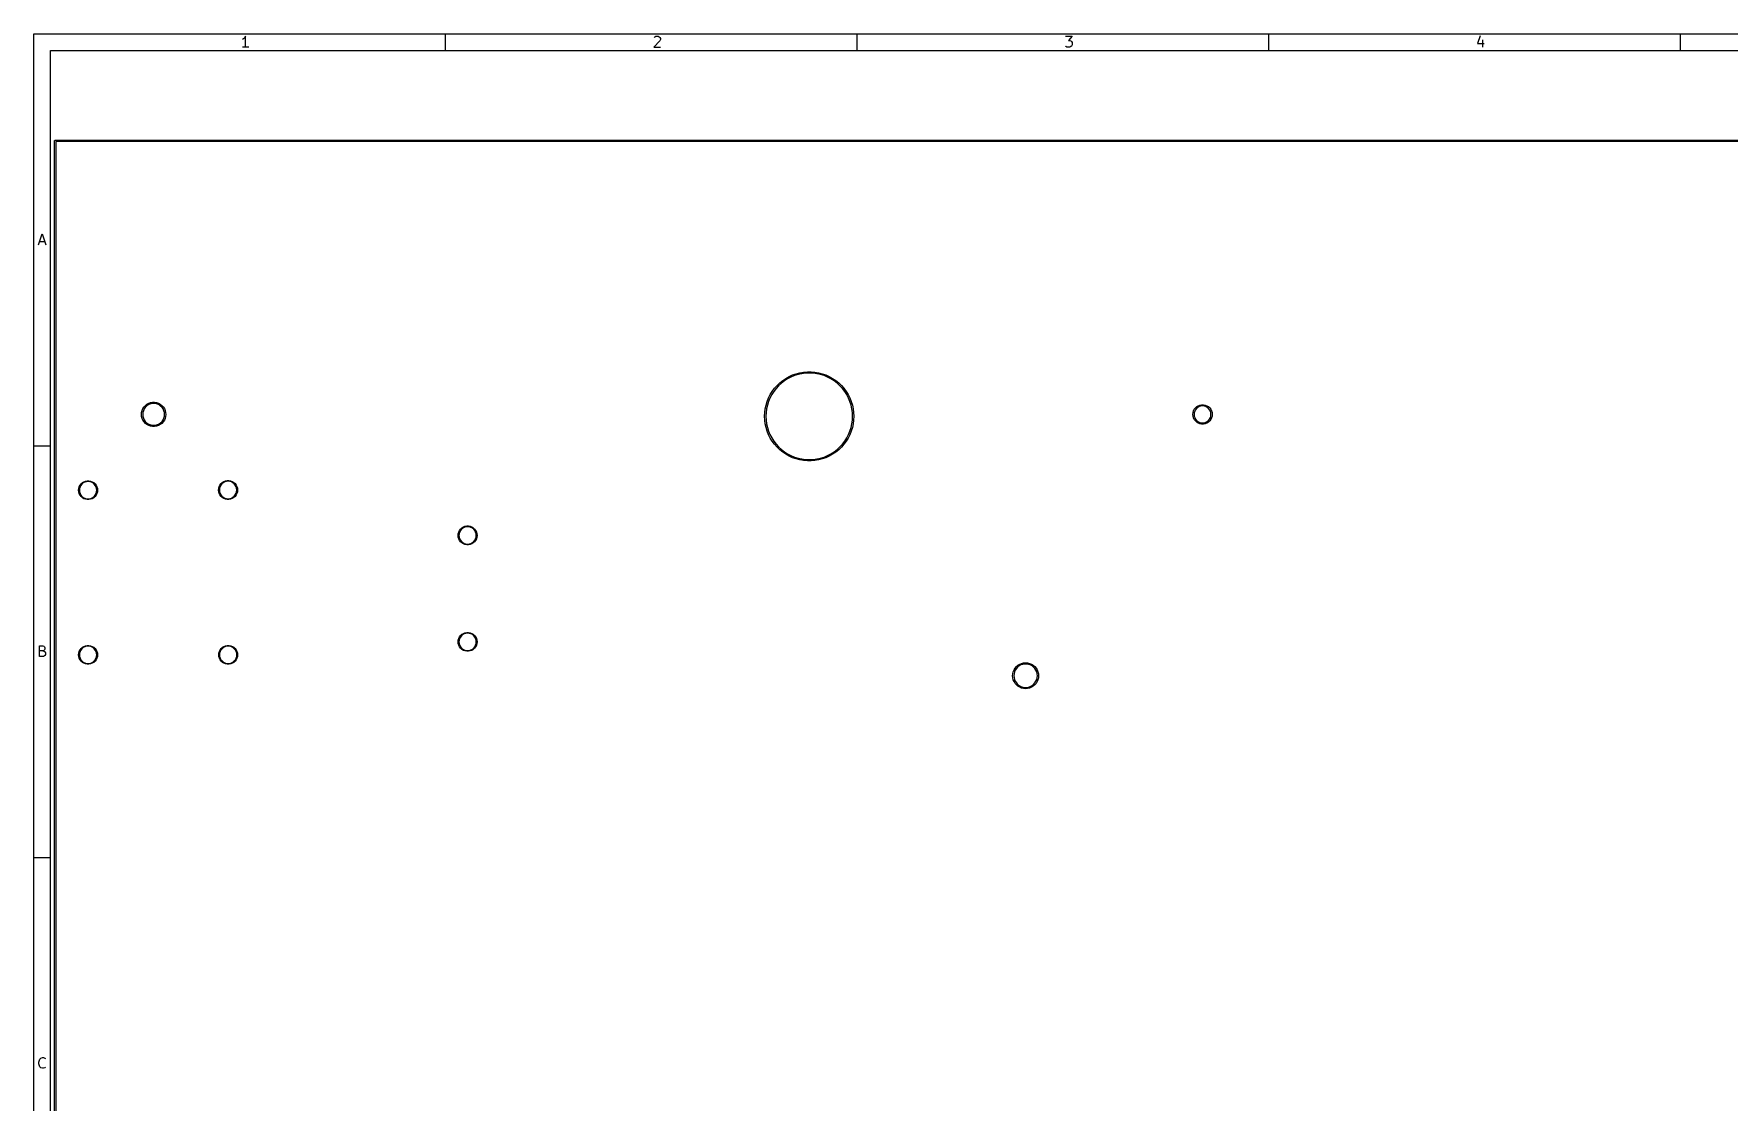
# Model space of a CAD drawing. Extents: x 0.4 to 16.6, y -10.6 to -0.4.
# Drawn here: x 0.39 to 8.5, y -5.5 to -0.39 of the extents above; entities that cross this region are included whole.
import ezdxf

# ---------------------------------------------------------------- set-up
doc = ezdxf.new("R2010")
doc.units = 0
doc.header["$MEASUREMENT"] = 0
doc.layers.add('BLACK', color=7, linetype='CONTINUOUS')

msp = doc.modelspace()

# ---------------------------------------------------------------- linework, layer by layer
at = {"layer": 'BLACK', "linetype": 'CONTINUOUS'}
for p, q in [((0.393701, -0.393701), (16.6063, -0.393701)), ((0.393701, -10.6063), (0.393701, -0.393701)), ((1.40621, -0.40526), (1.40134, -0.412572)), ((1.40621, -0.456441), (1.40621, -0.40526)), ((2.3622, -0.472441), (2.3622, -0.393701)), ((3.36253, -0.407697), (3.3674, -0.40526)), ((3.3674, -0.40526), (3.37959, -0.40526)), ((3.37959, -0.40526), (3.38446, -0.407697)), ((4.33071, -0.472441), (4.33071, -0.393701)), ((5.32616, -0.40526), (5.35784, -0.40526)), ((5.35784, -0.40526), (5.34078, -0.424758)), ((6.29921, -0.472441), (6.29921, -0.393701)), ((7.30928, -0.402823), (7.2971, -0.439381)), ((8.26772, -0.472441), (8.26772, -0.393701)), ((0.472441, -0.472441), (16.5276, -0.472441)), ((0.472441, -10.5276), (0.472441, -0.472441)), ((1.39646, -0.417446), (1.39159, -0.419883)), ((1.42083, -0.456441), (1.39159, -0.456441)), ((1.40134, -0.412572), (1.39646, -0.417446)), ((3.3869, -0.427195), (3.35765, -0.456441)), ((3.35765, -0.456441), (3.38934, -0.456441)), ((3.36009, -0.410134), (3.36253, -0.407697)), ((3.38446, -0.407697), (3.3869, -0.410134)), ((3.3869, -0.410134), (3.38934, -0.415009)), ((3.38934, -0.419883), (3.3869, -0.427195)), ((3.38934, -0.415009), (3.38934, -0.419883)), ((5.32859, -0.454004), (5.32616, -0.451567)), ((5.33347, -0.456441), (5.32859, -0.454004)), ((5.34809, -0.456441), (5.33347, -0.456441)), ((5.34078, -0.424758), (5.34809, -0.424758)), ((5.34809, -0.424758), (5.35297, -0.427195)), ((5.35297, -0.454004), (5.34809, -0.456441)), ((5.35297, -0.427195), (5.3554, -0.429632)), ((5.3554, -0.451567), (5.35297, -0.454004)), ((5.3554, -0.429632), (5.35784, -0.434506)), ((5.35784, -0.446692), (5.3554, -0.451567)), ((5.35784, -0.434506), (5.35784, -0.446692)), ((7.2971, -0.439381), (7.32878, -0.439381)), ((7.32147, -0.42232), (7.32147, -0.456441)), ((0.49185, -0.905512), (0.491923, -0.905103)), ((0.49185, -8.52362), (0.49185, -0.905512)), ((0.491898, -0.904965), (0.491968, -0.904844)), ((0.491923, -0.905103), (0.491898, -0.904965)), ((0.491968, -0.904844), (0.49204, -0.904435)), ((0.49204, -0.904435), (0.492566, -0.903808)), ((0.492566, -0.903808), (0.492975, -0.903099)), ((0.492975, -0.903099), (0.493243, -0.903002)), ((0.493243, -0.903002), (0.493425, -0.902784)), ((0.493425, -0.902784), (0.494231, -0.902642)), ((0.494231, -0.902642), (0.495, -0.902362)), ((0.495, -0.902362), (16.495, -0.902362)), ((0.49815, -0.908661), (0.49815, -8.52047)), ((16.4919, -0.908661), (0.49815, -0.908661)), ((0.41601, -1.40132), (0.433071, -1.35014)), ((0.433071, -1.35014), (0.450131, -1.40132)), ((0.420885, -1.3867), (0.445257, -1.3867)), ((4.00535, -2.03143), (4.02183, -2.02398)), ((4.02183, -2.02398), (4.03889, -2.01795)), ((4.04772, -2.02177), (4.03049, -2.0272)), ((4.03889, -2.01795), (4.0564, -2.01339)), ((4.06535, -2.01786), (4.04772, -2.02177)), ((4.0564, -2.01339), (4.07423, -2.01034)), ((4.08326, -2.0155), (4.06535, -2.01786)), ((4.07423, -2.01034), (4.09226, -2.0088)), ((4.10131, -2.01471), (4.08326, -2.0155)), ((4.09226, -2.0088), (4.11035, -2.0088)), ((4.11935, -2.0155), (4.10131, -2.01471)), ((4.11035, -2.0088), (4.12838, -2.01034)), ((4.13726, -2.01786), (4.11935, -2.0155)), ((4.12838, -2.01034), (4.14621, -2.01339)), ((4.15489, -2.02177), (4.13726, -2.01786)), ((4.14621, -2.01339), (4.16372, -2.01795)), ((4.17212, -2.0272), (4.15489, -2.02177)), ((4.16372, -2.01795), (4.18078, -2.02398)), ((4.18078, -2.02398), (4.19727, -2.03143)), ((3.91522, -2.11781), (3.92471, -2.1024)), ((3.9317, -2.103), (3.922, -2.11824)), ((3.92471, -2.1024), (3.93547, -2.08785)), ((3.9427, -2.08867), (3.9317, -2.103)), ((3.93547, -2.08785), (3.94742, -2.07427)), ((3.9549, -2.07536), (3.9427, -2.08867)), ((3.94742, -2.07427), (3.96048, -2.06175)), ((3.96822, -2.06315), (3.9549, -2.07536)), ((3.96048, -2.06175), (3.97456, -2.05039)), ((3.98255, -2.05216), (3.96822, -2.06315)), ((3.97456, -2.05039), (3.98955, -2.04026)), ((3.99778, -2.04245), (3.98255, -2.05216)), ((3.98955, -2.04026), (4.00535, -2.03143)), ((4.0138, -2.03411), (3.99778, -2.04245)), ((4.03049, -2.0272), (4.0138, -2.03411)), ((4.18881, -2.03411), (4.17212, -2.0272)), ((4.20483, -2.04245), (4.18881, -2.03411)), ((4.19727, -2.03143), (4.21306, -2.04026)), ((4.22006, -2.05216), (4.20483, -2.04245)), ((4.21306, -2.04026), (4.22805, -2.05039)), ((4.23439, -2.06315), (4.22006, -2.05216)), ((4.22805, -2.05039), (4.24213, -2.06175)), ((4.24771, -2.07536), (4.23439, -2.06315)), ((4.24213, -2.06175), (4.25519, -2.07427)), ((4.25991, -2.08867), (4.24771, -2.07536)), ((4.25519, -2.07427), (4.26715, -2.08785)), ((4.27091, -2.103), (4.25991, -2.08867)), ((4.26715, -2.08785), (4.2779, -2.1024)), ((4.28062, -2.11824), (4.27091, -2.103)), ((4.2779, -2.1024), (4.28739, -2.11781)), ((0.911183, -2.19368), (0.915049, -2.18487)), ((0.915049, -2.18487), (0.920312, -2.17681)), ((0.921116, -2.18651), (0.917273, -2.19476)), ((0.920312, -2.17681), (0.92683, -2.16973)), ((0.926332, -2.17907), (0.921116, -2.18651)), ((0.932761, -2.17264), (0.926332, -2.17907)), ((0.92683, -2.16973), (0.934424, -2.16382)), ((0.94021, -2.16742), (0.932761, -2.17264)), ((0.934424, -2.16382), (0.942888, -2.15924)), ((0.948452, -2.16358), (0.94021, -2.16742)), ((0.942888, -2.15924), (0.95199, -2.15611)), ((0.957235, -2.16122), (0.948452, -2.16358)), ((0.95199, -2.15611), (0.961482, -2.15453)), ((0.966294, -2.16043), (0.957235, -2.16122)), ((0.961482, -2.15453), (0.971106, -2.15453)), ((0.975353, -2.16122), (0.966294, -2.16043)), ((0.971106, -2.15453), (0.980598, -2.15611)), ((0.984136, -2.16358), (0.975353, -2.16122)), ((0.980598, -2.15611), (0.9897, -2.15924)), ((0.992377, -2.16742), (0.984136, -2.16358)), ((0.9897, -2.15924), (0.998163, -2.16382)), ((0.999826, -2.17264), (0.992377, -2.16742)), ((0.998163, -2.16382), (1.00576, -2.16973)), ((1.00626, -2.17907), (0.999826, -2.17264)), ((1.00576, -2.16973), (1.01228, -2.17681)), ((1.01147, -2.18651), (1.00626, -2.17907)), ((1.01531, -2.19476), (1.01147, -2.18651)), ((1.01228, -2.17681), (1.01754, -2.18487)), ((1.01754, -2.18487), (1.0214, -2.19368)), ((3.88893, -2.20368), (3.89122, -2.18574)), ((3.89122, -2.18574), (3.89504, -2.16805)), ((3.89504, -2.16805), (3.90033, -2.15075)), ((3.89741, -2.18581), (3.89505, -2.20371)), ((3.90131, -2.16817), (3.89741, -2.18581)), ((3.90033, -2.15075), (3.90708, -2.13396)), ((3.90675, -2.15095), (3.90131, -2.16817)), ((3.91366, -2.13426), (3.90675, -2.15095)), ((3.90708, -2.13396), (3.91522, -2.11781)), ((3.922, -2.11824), (3.91366, -2.13426)), ((4.28896, -2.13426), (4.28062, -2.11824)), ((4.28739, -2.11781), (4.29553, -2.13396)), ((4.29587, -2.15095), (4.28896, -2.13426)), ((4.29553, -2.13396), (4.30228, -2.15075)), ((4.3013, -2.16817), (4.29587, -2.15095)), ((4.30521, -2.18581), (4.3013, -2.16817)), ((4.30228, -2.15075), (4.30758, -2.16805)), ((4.30757, -2.20371), (4.30521, -2.18581)), ((4.30758, -2.16805), (4.31139, -2.18574)), ((4.31139, -2.18574), (4.31369, -2.20368)), ((5.9388, -2.19582), (5.94262, -2.18814)), ((5.94262, -2.18814), (5.94778, -2.1813)), ((5.94778, -2.1813), (5.95412, -2.17553)), ((5.95358, -2.18407), (5.94856, -2.19018)), ((5.9597, -2.17905), (5.95358, -2.18407)), ((5.95412, -2.17553), (5.96141, -2.17101)), ((5.96667, -2.17532), (5.9597, -2.17905)), ((5.96141, -2.17101), (5.9694, -2.16792)), ((5.97424, -2.17302), (5.96667, -2.17532)), ((5.9694, -2.16792), (5.97783, -2.16634)), ((5.98212, -2.17225), (5.97424, -2.17302)), ((5.97783, -2.16634), (5.9864, -2.16634)), ((5.98999, -2.17302), (5.98212, -2.17225)), ((5.9864, -2.16634), (5.99483, -2.16792)), ((5.99756, -2.17532), (5.98999, -2.17302)), ((5.99483, -2.16792), (6.00282, -2.17101)), ((6.00453, -2.17905), (5.99756, -2.17532)), ((6.00282, -2.17101), (6.01011, -2.17553)), ((6.01065, -2.18407), (6.00453, -2.17905)), ((6.01011, -2.17553), (6.01645, -2.1813)), ((6.01567, -2.19018), (6.01065, -2.18407)), ((6.01645, -2.1813), (6.02161, -2.18814)), ((6.02161, -2.18814), (6.02543, -2.19582)), ((0.908026, -2.2126), (0.908821, -2.20301)), ((0.908821, -2.22219), (0.908026, -2.2126)), ((0.908821, -2.20301), (0.911183, -2.19368)), ((0.911183, -2.23152), (0.908821, -2.22219)), ((0.915049, -2.24033), (0.911183, -2.23152)), ((0.914919, -2.20354), (0.914127, -2.2126)), ((0.914127, -2.2126), (0.914919, -2.22166)), ((0.917273, -2.19476), (0.914919, -2.20354)), ((0.914919, -2.22166), (0.917273, -2.23044)), ((0.920312, -2.24839), (0.915049, -2.24033)), ((0.917273, -2.23044), (0.921116, -2.23868)), ((0.92683, -2.25547), (0.920312, -2.24839)), ((0.921116, -2.23868), (0.926332, -2.24613)), ((0.926332, -2.24613), (0.932761, -2.25256)), ((0.934424, -2.26138), (0.92683, -2.25547)), ((0.932761, -2.25256), (0.94021, -2.25778)), ((0.942888, -2.26596), (0.934424, -2.26138)), ((0.94021, -2.25778), (0.948452, -2.26162)), ((0.95199, -2.26908), (0.942888, -2.26596)), ((0.948452, -2.26162), (0.957235, -2.26397)), ((0.961482, -2.27067), (0.95199, -2.26908)), ((0.957235, -2.26397), (0.966294, -2.26477)), ((0.966294, -2.26477), (0.975353, -2.26397)), ((0.980598, -2.26908), (0.971106, -2.27067)), ((0.975353, -2.26397), (0.984136, -2.26162)), ((0.9897, -2.26596), (0.980598, -2.26908)), ((0.984136, -2.26162), (0.992377, -2.25778)), ((0.998163, -2.26138), (0.9897, -2.26596)), ((0.992377, -2.25778), (0.999826, -2.25256)), ((1.00576, -2.25547), (0.998163, -2.26138)), ((0.999826, -2.25256), (1.00626, -2.24613)), ((1.01228, -2.24839), (1.00576, -2.25547)), ((1.00626, -2.24613), (1.01147, -2.23868)), ((1.01147, -2.23868), (1.01531, -2.23044)), ((1.01754, -2.24033), (1.01228, -2.24839)), ((1.01767, -2.20354), (1.01531, -2.19476)), ((1.01531, -2.23044), (1.01767, -2.22166)), ((1.0214, -2.23152), (1.01754, -2.24033)), ((1.01846, -2.2126), (1.01767, -2.20354)), ((1.01767, -2.22166), (1.01846, -2.2126)), ((1.0214, -2.19368), (1.02377, -2.20301)), ((1.02377, -2.22219), (1.0214, -2.23152)), ((1.02377, -2.20301), (1.02456, -2.2126)), ((1.02456, -2.2126), (1.02377, -2.22219)), ((3.88816, -2.22176), (3.88893, -2.20368)), ((3.88893, -2.23984), (3.88816, -2.22176)), ((3.89122, -2.25778), (3.88893, -2.23984)), ((3.89504, -2.27547), (3.89122, -2.25778)), ((3.89505, -2.20371), (3.89426, -2.22176)), ((3.89426, -2.22176), (3.89505, -2.23981)), ((3.89505, -2.23981), (3.89741, -2.25771)), ((3.89741, -2.25771), (3.90131, -2.27535)), ((4.3013, -2.27535), (4.30521, -2.25771)), ((4.30521, -2.25771), (4.30757, -2.23981)), ((4.30835, -2.22176), (4.30757, -2.20371)), ((4.30757, -2.23981), (4.30835, -2.22176)), ((4.31139, -2.25778), (4.30758, -2.27547)), ((4.31369, -2.23984), (4.31139, -2.25778)), ((4.31369, -2.20368), (4.31446, -2.22176)), ((4.31446, -2.22176), (4.31369, -2.23984)), ((5.93566, -2.2126), (5.93645, -2.20406)), ((5.93645, -2.22113), (5.93566, -2.2126)), ((5.93645, -2.20406), (5.9388, -2.19582)), ((5.9388, -2.22938), (5.93645, -2.22113)), ((5.94262, -2.23705), (5.9388, -2.22938)), ((5.94254, -2.20473), (5.94176, -2.2126)), ((5.94176, -2.2126), (5.94254, -2.22047)), ((5.94484, -2.19716), (5.94254, -2.20473)), ((5.94254, -2.22047), (5.94484, -2.22804)), ((5.94778, -2.2439), (5.94262, -2.23705)), ((5.94856, -2.19018), (5.94484, -2.19716)), ((5.94484, -2.22804), (5.94856, -2.23502)), ((5.95412, -2.24967), (5.94778, -2.2439)), ((5.94856, -2.23502), (5.95358, -2.24113)), ((5.95358, -2.24113), (5.9597, -2.24615)), ((5.96141, -2.25418), (5.95412, -2.24967)), ((5.9597, -2.24615), (5.96667, -2.24988)), ((5.9694, -2.25728), (5.96141, -2.25418)), ((5.96667, -2.24988), (5.97424, -2.25217)), ((5.97783, -2.25886), (5.9694, -2.25728)), ((5.97424, -2.25217), (5.98212, -2.25295)), ((5.9864, -2.25886), (5.97783, -2.25886)), ((5.98212, -2.25295), (5.98999, -2.25217)), ((5.99483, -2.25728), (5.9864, -2.25886)), ((5.98999, -2.25217), (5.99756, -2.24988)), ((6.00282, -2.25418), (5.99483, -2.25728)), ((5.99756, -2.24988), (6.00453, -2.24615)), ((6.01011, -2.24967), (6.00282, -2.25418)), ((6.00453, -2.24615), (6.01065, -2.24113)), ((6.01645, -2.2439), (6.01011, -2.24967)), ((6.01065, -2.24113), (6.01567, -2.23502)), ((6.0194, -2.19716), (6.01567, -2.19018)), ((6.01567, -2.23502), (6.0194, -2.22804)), ((6.02161, -2.23705), (6.01645, -2.2439)), ((6.02169, -2.20473), (6.0194, -2.19716)), ((6.0194, -2.22804), (6.02169, -2.22047)), ((6.02543, -2.22938), (6.02161, -2.23705)), ((6.02247, -2.2126), (6.02169, -2.20473)), ((6.02169, -2.22047), (6.02247, -2.2126)), ((6.02543, -2.19582), (6.02778, -2.20406)), ((6.02778, -2.22113), (6.02543, -2.22938)), ((6.02778, -2.20406), (6.02857, -2.2126)), ((6.02857, -2.2126), (6.02778, -2.22113)), ((0.971106, -2.27067), (0.961482, -2.27067)), ((3.90033, -2.29277), (3.89504, -2.27547)), ((3.90708, -2.30956), (3.90033, -2.29277)), ((3.90131, -2.27535), (3.90675, -2.29257)), ((3.90675, -2.29257), (3.91366, -2.30926)), ((3.91522, -2.32571), (3.90708, -2.30956)), ((3.91366, -2.30926), (3.922, -2.32528)), ((3.92471, -2.34112), (3.91522, -2.32571)), ((3.922, -2.32528), (3.9317, -2.34052)), ((3.93547, -2.35566), (3.92471, -2.34112)), ((3.9317, -2.34052), (3.9427, -2.35485)), ((4.25991, -2.35485), (4.27091, -2.34052)), ((4.2779, -2.34112), (4.26715, -2.35566)), ((4.27091, -2.34052), (4.28062, -2.32528)), ((4.28739, -2.32571), (4.2779, -2.34112)), ((4.28062, -2.32528), (4.28896, -2.30926)), ((4.29553, -2.30956), (4.28739, -2.32571)), ((4.28896, -2.30926), (4.29587, -2.29257)), ((4.30228, -2.29277), (4.29553, -2.30956)), ((4.29587, -2.29257), (4.3013, -2.27535)), ((4.30758, -2.27547), (4.30228, -2.29277)), ((0.393701, -2.3622), (0.472441, -2.3622)), ((3.94742, -2.36925), (3.93547, -2.35566)), ((3.9427, -2.35485), (3.9549, -2.36816)), ((3.96048, -2.38177), (3.94742, -2.36925)), ((3.9549, -2.36816), (3.96822, -2.38037)), ((3.97456, -2.39313), (3.96048, -2.38177)), ((3.96822, -2.38037), (3.98255, -2.39136)), ((3.98955, -2.40326), (3.97456, -2.39313)), ((3.98255, -2.39136), (3.99778, -2.40107)), ((4.00535, -2.41209), (3.98955, -2.40326)), ((3.99778, -2.40107), (4.0138, -2.40941)), ((4.02183, -2.41954), (4.00535, -2.41209)), ((4.0138, -2.40941), (4.03049, -2.41632)), ((4.03889, -2.42557), (4.02183, -2.41954)), ((4.03049, -2.41632), (4.04772, -2.42175)), ((4.0564, -2.43013), (4.03889, -2.42557)), ((4.04772, -2.42175), (4.06535, -2.42566)), ((4.07423, -2.43318), (4.0564, -2.43013)), ((4.06535, -2.42566), (4.08326, -2.42802)), ((4.08326, -2.42802), (4.10131, -2.42881)), ((4.10131, -2.42881), (4.11935, -2.42802)), ((4.11935, -2.42802), (4.13726, -2.42566)), ((4.14621, -2.43013), (4.12838, -2.43318)), ((4.13726, -2.42566), (4.15489, -2.42175)), ((4.16372, -2.42557), (4.14621, -2.43013)), ((4.15489, -2.42175), (4.17212, -2.41632)), ((4.18078, -2.41954), (4.16372, -2.42557)), ((4.17212, -2.41632), (4.18881, -2.40941)), ((4.19727, -2.41209), (4.18078, -2.41954)), ((4.18881, -2.40941), (4.20483, -2.40107)), ((4.21306, -2.40326), (4.19727, -2.41209)), ((4.20483, -2.40107), (4.22006, -2.39136)), ((4.22805, -2.39313), (4.21306, -2.40326)), ((4.22006, -2.39136), (4.23439, -2.38037)), ((4.24213, -2.38177), (4.22805, -2.39313)), ((4.23439, -2.38037), (4.24771, -2.36816)), ((4.25519, -2.36925), (4.24213, -2.38177)), ((4.24771, -2.36816), (4.25991, -2.35485)), ((4.26715, -2.35566), (4.25519, -2.36925)), ((4.09226, -2.43472), (4.07423, -2.43318)), ((4.11035, -2.43472), (4.09226, -2.43472)), ((4.12838, -2.43318), (4.11035, -2.43472)), ((0.607367, -2.575), (0.608138, -2.56668)), ((0.608138, -2.58332), (0.607367, -2.575)), ((0.608138, -2.56668), (0.610424, -2.55864)), ((0.610424, -2.59136), (0.608138, -2.58332)), ((0.610424, -2.55864), (0.614149, -2.55117)), ((0.614149, -2.59883), (0.610424, -2.59136)), ((0.611902, -2.5669), (0.611104, -2.575)), ((0.611104, -2.575), (0.611902, -2.5831)), ((0.614266, -2.5591), (0.611902, -2.5669)), ((0.611902, -2.5831), (0.614266, -2.5909)), ((0.614149, -2.55117), (0.619184, -2.5445)), ((0.618105, -2.55192), (0.614266, -2.5591)), ((0.614266, -2.5909), (0.618105, -2.59808)), ((0.62327, -2.54563), (0.618105, -2.55192)), ((0.619184, -2.5445), (0.625358, -2.53887)), ((0.629565, -2.54046), (0.62327, -2.54563)), ((0.625358, -2.53887), (0.632462, -2.53447)), ((0.636747, -2.53662), (0.629565, -2.54046)), ((0.632462, -2.53447), (0.640252, -2.53145)), ((0.644539, -2.53426), (0.636747, -2.53662)), ((0.640252, -2.53145), (0.648465, -2.52992)), ((0.652643, -2.53346), (0.644539, -2.53426)), ((0.648465, -2.52992), (0.65682, -2.52992)), ((0.660746, -2.53426), (0.652643, -2.53346)), ((0.65682, -2.52992), (0.665033, -2.53145)), ((0.668539, -2.53662), (0.660746, -2.53426)), ((0.665033, -2.53145), (0.672824, -2.53447)), ((0.67572, -2.54046), (0.668539, -2.53662)), ((0.672824, -2.53447), (0.679927, -2.53887)), ((0.682015, -2.54563), (0.67572, -2.54046)), ((0.679927, -2.53887), (0.686102, -2.5445)), ((0.687181, -2.55192), (0.682015, -2.54563)), ((0.686102, -2.5445), (0.691137, -2.55117)), ((0.691019, -2.5591), (0.687181, -2.55192)), ((0.687181, -2.59808), (0.691019, -2.5909)), ((0.693383, -2.5669), (0.691019, -2.5591)), ((0.691019, -2.5909), (0.693383, -2.5831)), ((0.691137, -2.55117), (0.694861, -2.55864)), ((0.694861, -2.59136), (0.691137, -2.59883)), ((0.694181, -2.575), (0.693383, -2.5669)), ((0.693383, -2.5831), (0.694181, -2.575)), ((0.694861, -2.55864), (0.697147, -2.56668)), ((0.697147, -2.58332), (0.694861, -2.59136)), ((0.697147, -2.56668), (0.697918, -2.575)), ((0.697918, -2.575), (0.697147, -2.58332)), ((1.27672, -2.574), (1.2775, -2.56568)), ((1.2775, -2.58232), (1.27672, -2.574)), ((1.2775, -2.56568), (1.27978, -2.55764)), ((1.27978, -2.59036), (1.2775, -2.58232)), ((1.27978, -2.55764), (1.28351, -2.55017)), ((1.28351, -2.59783), (1.27978, -2.59036)), ((1.28126, -2.5659), (1.28046, -2.574)), ((1.28046, -2.574), (1.28126, -2.5821)), ((1.28362, -2.5581), (1.28126, -2.5659)), ((1.28126, -2.5821), (1.28362, -2.5899)), ((1.28351, -2.55017), (1.28854, -2.5435)), ((1.28746, -2.55092), (1.28362, -2.5581)), ((1.28362, -2.5899), (1.28746, -2.59708)), ((1.29263, -2.54463), (1.28746, -2.55092)), ((1.28854, -2.5435), (1.29472, -2.53787)), ((1.29892, -2.53946), (1.29263, -2.54463)), ((1.29472, -2.53787), (1.30182, -2.53347)), ((1.3061, -2.53562), (1.29892, -2.53946)), ((1.30182, -2.53347), (1.30961, -2.53045)), ((1.3139, -2.53326), (1.3061, -2.53562)), ((1.30961, -2.53045), (1.31782, -2.52892)), ((1.322, -2.53246), (1.3139, -2.53326)), ((1.31782, -2.52892), (1.32618, -2.52892)), ((1.3301, -2.53326), (1.322, -2.53246)), ((1.32618, -2.52892), (1.33439, -2.53045)), ((1.3379, -2.53562), (1.3301, -2.53326)), ((1.33439, -2.53045), (1.34218, -2.53347)), ((1.34508, -2.53946), (1.3379, -2.53562)), ((1.34218, -2.53347), (1.34928, -2.53787)), ((1.35137, -2.54463), (1.34508, -2.53946)), ((1.34928, -2.53787), (1.35546, -2.5435)), ((1.35654, -2.55092), (1.35137, -2.54463)), ((1.35546, -2.5435), (1.36049, -2.55017)), ((1.36038, -2.5581), (1.35654, -2.55092)), ((1.35654, -2.59708), (1.36038, -2.5899)), ((1.36274, -2.5659), (1.36038, -2.5581)), ((1.36038, -2.5899), (1.36274, -2.5821)), ((1.36049, -2.55017), (1.36422, -2.55764)), ((1.36422, -2.59036), (1.36049, -2.59783)), ((1.36354, -2.574), (1.36274, -2.5659)), ((1.36274, -2.5821), (1.36354, -2.574)), ((1.36422, -2.55764), (1.3665, -2.56568)), ((1.3665, -2.58232), (1.36422, -2.59036)), ((1.3665, -2.56568), (1.36728, -2.574)), ((1.36728, -2.574), (1.3665, -2.58232)), ((0.619184, -2.6055), (0.614149, -2.59883)), ((0.618105, -2.59808), (0.62327, -2.60437)), ((0.625358, -2.61113), (0.619184, -2.6055)), ((0.62327, -2.60437), (0.629565, -2.60954)), ((0.632462, -2.61553), (0.625358, -2.61113)), ((0.629565, -2.60954), (0.636747, -2.61338)), ((0.640252, -2.61855), (0.632462, -2.61553)), ((0.636747, -2.61338), (0.644539, -2.61574)), ((0.648465, -2.62008), (0.640252, -2.61855)), ((0.644539, -2.61574), (0.652643, -2.61654)), ((0.65682, -2.62008), (0.648465, -2.62008)), ((0.652643, -2.61654), (0.660746, -2.61574)), ((0.665033, -2.61855), (0.65682, -2.62008)), ((0.660746, -2.61574), (0.668539, -2.61338)), ((0.672824, -2.61553), (0.665033, -2.61855)), ((0.668539, -2.61338), (0.67572, -2.60954)), ((0.679927, -2.61113), (0.672824, -2.61553)), ((0.67572, -2.60954), (0.682015, -2.60437)), ((0.686102, -2.6055), (0.679927, -2.61113)), ((0.682015, -2.60437), (0.687181, -2.59808)), ((0.691137, -2.59883), (0.686102, -2.6055)), ((1.28854, -2.6045), (1.28351, -2.59783)), ((1.28746, -2.59708), (1.29263, -2.60337)), ((1.29472, -2.61013), (1.28854, -2.6045)), ((1.29263, -2.60337), (1.29892, -2.60854)), ((1.30182, -2.61453), (1.29472, -2.61013)), ((1.29892, -2.60854), (1.3061, -2.61238)), ((1.30961, -2.61755), (1.30182, -2.61453)), ((1.3061, -2.61238), (1.3139, -2.61474)), ((1.31782, -2.61908), (1.30961, -2.61755)), ((1.3139, -2.61474), (1.322, -2.61554)), ((1.32618, -2.61908), (1.31782, -2.61908)), ((1.322, -2.61554), (1.3301, -2.61474)), ((1.33439, -2.61755), (1.32618, -2.61908)), ((1.3301, -2.61474), (1.3379, -2.61238)), ((1.34218, -2.61453), (1.33439, -2.61755)), ((1.3379, -2.61238), (1.34508, -2.60854)), ((1.34928, -2.61013), (1.34218, -2.61453)), ((1.34508, -2.60854), (1.35137, -2.60337)), ((1.35546, -2.6045), (1.34928, -2.61013)), ((1.35137, -2.60337), (1.35654, -2.59708)), ((1.36049, -2.59783), (1.35546, -2.6045)), ((2.43398, -2.76061), (2.44016, -2.75498)), ((2.44016, -2.75498), (2.44726, -2.75059)), ((2.45154, -2.75274), (2.44436, -2.75658)), ((2.44726, -2.75059), (2.45505, -2.74757)), ((2.45934, -2.75037), (2.45154, -2.75274)), ((2.45505, -2.74757), (2.46326, -2.74603)), ((2.46744, -2.74958), (2.45934, -2.75037)), ((2.46326, -2.74603), (2.47162, -2.74603)), ((2.47554, -2.75037), (2.46744, -2.74958)), ((2.47162, -2.74603), (2.47983, -2.74757)), ((2.48334, -2.75274), (2.47554, -2.75037)), ((2.47983, -2.74757), (2.48762, -2.75059)), ((2.49052, -2.75658), (2.48334, -2.75274)), ((2.48762, -2.75059), (2.49473, -2.75498)), ((2.49473, -2.75498), (2.5009, -2.76061)), ((2.42217, -2.79112), (2.42294, -2.7828)), ((2.42294, -2.79943), (2.42217, -2.79112)), ((2.42294, -2.7828), (2.42522, -2.77476)), ((2.42522, -2.80747), (2.42294, -2.79943)), ((2.42522, -2.77476), (2.42895, -2.76728)), ((2.42895, -2.81495), (2.42522, -2.80747)), ((2.4267, -2.78301), (2.4259, -2.79112)), ((2.4259, -2.79112), (2.4267, -2.79922)), ((2.42906, -2.77522), (2.4267, -2.78301)), ((2.4267, -2.79922), (2.42906, -2.80701)), ((2.42895, -2.76728), (2.43398, -2.76061)), ((2.43398, -2.82162), (2.42895, -2.81495)), ((2.4329, -2.76804), (2.42906, -2.77522)), ((2.42906, -2.80701), (2.4329, -2.81419)), ((2.43807, -2.76174), (2.4329, -2.76804)), ((2.4329, -2.81419), (2.43807, -2.82049)), ((2.44016, -2.82725), (2.43398, -2.82162)), ((2.44436, -2.75658), (2.43807, -2.76174)), ((2.43807, -2.82049), (2.44436, -2.82565)), ((2.44726, -2.83164), (2.44016, -2.82725)), ((2.44436, -2.82565), (2.45154, -2.82949)), ((2.45505, -2.83466), (2.44726, -2.83164)), ((2.45154, -2.82949), (2.45934, -2.83186)), ((2.46326, -2.8362), (2.45505, -2.83466)), ((2.45934, -2.83186), (2.46744, -2.83265)), ((2.47162, -2.8362), (2.46326, -2.8362)), ((2.46744, -2.83265), (2.47554, -2.83186)), ((2.47983, -2.83466), (2.47162, -2.8362)), ((2.47554, -2.83186), (2.48334, -2.82949)), ((2.48762, -2.83164), (2.47983, -2.83466)), ((2.48334, -2.82949), (2.49052, -2.82565)), ((2.49473, -2.82725), (2.48762, -2.83164)), ((2.49681, -2.76174), (2.49052, -2.75658)), ((2.49052, -2.82565), (2.49681, -2.82049)), ((2.5009, -2.82162), (2.49473, -2.82725)), ((2.50198, -2.76804), (2.49681, -2.76174)), ((2.49681, -2.82049), (2.50198, -2.81419)), ((2.5009, -2.76061), (2.50594, -2.76728)), ((2.50594, -2.81495), (2.5009, -2.82162)), ((2.50582, -2.77522), (2.50198, -2.76804)), ((2.50198, -2.81419), (2.50582, -2.80701)), ((2.50818, -2.78301), (2.50582, -2.77522)), ((2.50582, -2.80701), (2.50818, -2.79922)), ((2.50594, -2.76728), (2.50966, -2.77476)), ((2.50966, -2.80747), (2.50594, -2.81495)), ((2.50898, -2.79112), (2.50818, -2.78301)), ((2.50818, -2.79922), (2.50898, -2.79112)), ((2.50966, -2.77476), (2.51195, -2.7828)), ((2.51195, -2.79943), (2.50966, -2.80747)), ((2.51195, -2.7828), (2.51272, -2.79112)), ((2.51272, -2.79112), (2.51195, -2.79943)), ((0.419666, -3.36983), (0.419666, -3.31865)), ((0.419666, -3.31865), (0.436727, -3.31865)), ((0.436727, -3.31865), (0.441601, -3.32108)), ((0.441601, -3.32108), (0.444038, -3.32352)), ((0.444038, -3.32352), (0.446475, -3.32839)), ((0.625358, -3.32587), (0.632462, -3.32147)), ((0.632462, -3.32147), (0.640252, -3.31845)), ((0.644539, -3.32126), (0.636747, -3.32362)), ((0.640252, -3.31845), (0.648465, -3.31692)), ((0.652643, -3.32046), (0.644539, -3.32126)), ((0.648465, -3.31692), (0.65682, -3.31692)), ((0.660746, -3.32126), (0.652643, -3.32046)), ((0.65682, -3.31692), (0.665033, -3.31845)), ((0.668539, -3.32362), (0.660746, -3.32126)), ((0.665033, -3.31845), (0.672824, -3.32147)), ((0.672824, -3.32147), (0.679927, -3.32587)), ((1.29536, -3.32587), (1.30246, -3.32147)), ((1.30246, -3.32147), (1.31025, -3.31845)), ((1.31454, -3.32126), (1.30675, -3.32362)), ((1.31025, -3.31845), (1.31847, -3.31692)), ((1.32264, -3.32046), (1.31454, -3.32126)), ((1.31847, -3.31692), (1.32682, -3.31692)), ((1.33075, -3.32126), (1.32264, -3.32046)), ((1.32682, -3.31692), (1.33503, -3.31845)), ((1.33854, -3.32362), (1.33075, -3.32126)), ((1.33503, -3.31845), (1.34282, -3.32147)), ((1.34282, -3.32147), (1.34993, -3.32587)), ((2.42217, -3.3), (2.42294, -3.29168)), ((2.42294, -3.30832), (2.42217, -3.3)), ((2.42294, -3.29168), (2.42522, -3.28364)), ((2.42522, -3.31636), (2.42294, -3.30832)), ((2.42522, -3.28364), (2.42895, -3.27617)), ((2.42895, -3.32383), (2.42522, -3.31636)), ((2.4267, -3.2919), (2.4259, -3.3)), ((2.4259, -3.3), (2.4267, -3.3081)), ((2.42906, -3.2841), (2.4267, -3.2919)), ((2.4267, -3.3081), (2.42906, -3.3159)), ((2.42895, -3.27617), (2.43398, -3.2695)), ((2.4329, -3.27692), (2.42906, -3.2841)), ((2.42906, -3.3159), (2.4329, -3.32308)), ((2.43807, -3.27063), (2.4329, -3.27692)), ((2.4329, -3.32308), (2.43807, -3.32937)), ((2.43398, -3.2695), (2.44016, -3.26387)), ((2.44436, -3.26546), (2.43807, -3.27063)), ((2.44016, -3.26387), (2.44726, -3.25947)), ((2.45154, -3.26162), (2.44436, -3.26546)), ((2.44726, -3.25947), (2.45505, -3.25645)), ((2.45934, -3.25926), (2.45154, -3.26162)), ((2.45505, -3.25645), (2.46326, -3.25492)), ((2.46744, -3.25846), (2.45934, -3.25926)), ((2.46326, -3.25492), (2.47162, -3.25492)), ((2.47554, -3.25926), (2.46744, -3.25846)), ((2.47162, -3.25492), (2.47983, -3.25645)), ((2.48334, -3.26162), (2.47554, -3.25926)), ((2.47983, -3.25645), (2.48762, -3.25947)), ((2.49052, -3.26546), (2.48334, -3.26162)), ((2.48762, -3.25947), (2.49473, -3.26387)), ((2.49681, -3.27063), (2.49052, -3.26546)), ((2.49473, -3.26387), (2.5009, -3.2695)), ((2.50198, -3.27692), (2.49681, -3.27063)), ((2.49681, -3.32937), (2.50198, -3.32308)), ((2.5009, -3.2695), (2.50594, -3.27617)), ((2.50582, -3.2841), (2.50198, -3.27692)), ((2.50198, -3.32308), (2.50582, -3.3159)), ((2.50818, -3.2919), (2.50582, -3.2841)), ((2.50582, -3.3159), (2.50818, -3.3081)), ((2.50594, -3.27617), (2.50966, -3.28364)), ((2.50966, -3.31636), (2.50594, -3.32383)), ((2.50898, -3.3), (2.50818, -3.2919)), ((2.50818, -3.3081), (2.50898, -3.3)), ((2.50966, -3.28364), (2.51195, -3.29168)), ((2.51195, -3.30832), (2.50966, -3.31636)), ((2.51195, -3.29168), (2.51272, -3.3)), ((2.51272, -3.3), (2.51195, -3.30832)), ((0.436727, -3.34302), (0.419666, -3.34302)), ((0.439164, -3.36983), (0.419666, -3.36983)), ((0.441601, -3.34058), (0.436727, -3.34302)), ((0.436727, -3.34302), (0.444038, -3.34545)), ((0.444038, -3.36739), (0.439164, -3.36983)), ((0.444038, -3.33814), (0.441601, -3.34058)), ((0.446475, -3.33327), (0.444038, -3.33814)), ((0.444038, -3.34545), (0.446475, -3.34789)), ((0.446475, -3.36495), (0.444038, -3.36739)), ((0.446475, -3.32839), (0.446475, -3.33327)), ((0.446475, -3.34789), (0.448913, -3.35277)), ((0.448913, -3.36008), (0.446475, -3.36495)), ((0.448913, -3.35277), (0.448913, -3.36008)), ((0.607367, -3.362), (0.608138, -3.35368)), ((0.608138, -3.37032), (0.607367, -3.362)), ((0.608138, -3.35368), (0.610424, -3.34564)), ((0.610424, -3.37836), (0.608138, -3.37032)), ((0.610424, -3.34564), (0.614149, -3.33817)), ((0.614149, -3.38583), (0.610424, -3.37836)), ((0.611902, -3.3539), (0.611104, -3.362)), ((0.611104, -3.362), (0.611902, -3.3701)), ((0.614266, -3.3461), (0.611902, -3.3539)), ((0.611902, -3.3701), (0.614266, -3.3779)), ((0.614149, -3.33817), (0.619184, -3.3315)), ((0.619184, -3.3925), (0.614149, -3.38583)), ((0.618105, -3.33892), (0.614266, -3.3461)), ((0.614266, -3.3779), (0.618105, -3.38508)), ((0.62327, -3.33263), (0.618105, -3.33892)), ((0.618105, -3.38508), (0.62327, -3.39137)), ((0.619184, -3.3315), (0.625358, -3.32587)), ((0.625358, -3.39813), (0.619184, -3.3925)), ((0.629565, -3.32746), (0.62327, -3.33263)), ((0.62327, -3.39137), (0.629565, -3.39654)), ((0.632462, -3.40253), (0.625358, -3.39813)), ((0.636747, -3.32362), (0.629565, -3.32746)), ((0.629565, -3.39654), (0.636747, -3.40038)), ((0.640252, -3.40555), (0.632462, -3.40253)), ((0.636747, -3.40038), (0.644539, -3.40274)), ((0.644539, -3.40274), (0.652643, -3.40354)), ((0.652643, -3.40354), (0.660746, -3.40274)), ((0.660746, -3.40274), (0.668539, -3.40038)), ((0.672824, -3.40253), (0.665033, -3.40555)), ((0.67572, -3.32746), (0.668539, -3.32362)), ((0.668539, -3.40038), (0.67572, -3.39654)), ((0.679927, -3.39813), (0.672824, -3.40253)), ((0.682015, -3.33263), (0.67572, -3.32746)), ((0.67572, -3.39654), (0.682015, -3.39137)), ((0.679927, -3.32587), (0.686102, -3.3315)), ((0.686102, -3.3925), (0.679927, -3.39813)), ((0.687181, -3.33892), (0.682015, -3.33263)), ((0.682015, -3.39137), (0.687181, -3.38508)), ((0.686102, -3.3315), (0.691137, -3.33817)), ((0.691137, -3.38583), (0.686102, -3.3925)), ((0.691019, -3.3461), (0.687181, -3.33892)), ((0.687181, -3.38508), (0.691019, -3.3779)), ((0.693383, -3.3539), (0.691019, -3.3461)), ((0.691019, -3.3779), (0.693383, -3.3701)), ((0.691137, -3.33817), (0.694861, -3.34564)), ((0.694861, -3.37836), (0.691137, -3.38583)), ((0.694181, -3.362), (0.693383, -3.3539)), ((0.693383, -3.3701), (0.694181, -3.362)), ((0.694861, -3.34564), (0.697147, -3.35368)), ((0.697147, -3.37032), (0.694861, -3.37836)), ((0.697147, -3.35368), (0.697918, -3.362)), ((0.697918, -3.362), (0.697147, -3.37032)), ((1.27737, -3.362), (1.27814, -3.35368)), ((1.27814, -3.37032), (1.27737, -3.362)), ((1.27814, -3.35368), (1.28042, -3.34564)), ((1.28042, -3.37836), (1.27814, -3.37032)), ((1.28042, -3.34564), (1.28415, -3.33817)), ((1.28415, -3.38583), (1.28042, -3.37836)), ((1.2819, -3.3539), (1.2811, -3.362)), ((1.2811, -3.362), (1.2819, -3.3701)), ((1.28427, -3.3461), (1.2819, -3.3539)), ((1.2819, -3.3701), (1.28427, -3.3779)), ((1.28415, -3.33817), (1.28918, -3.3315)), ((1.28918, -3.3925), (1.28415, -3.38583)), ((1.2881, -3.33892), (1.28427, -3.3461)), ((1.28427, -3.3779), (1.2881, -3.38508)), ((1.29327, -3.33263), (1.2881, -3.33892)), ((1.2881, -3.38508), (1.29327, -3.39137)), ((1.28918, -3.3315), (1.29536, -3.32587)), ((1.29536, -3.39813), (1.28918, -3.3925)), ((1.29957, -3.32746), (1.29327, -3.33263)), ((1.29327, -3.39137), (1.29957, -3.39654)), ((1.30246, -3.40253), (1.29536, -3.39813)), ((1.30675, -3.32362), (1.29957, -3.32746)), ((1.29957, -3.39654), (1.30675, -3.40038)), ((1.31025, -3.40555), (1.30246, -3.40253)), ((1.30675, -3.40038), (1.31454, -3.40274)), ((1.31454, -3.40274), (1.32264, -3.40354)), ((1.32264, -3.40354), (1.33075, -3.40274)), ((1.33075, -3.40274), (1.33854, -3.40038)), ((1.34282, -3.40253), (1.33503, -3.40555)), ((1.34572, -3.32746), (1.33854, -3.32362)), ((1.33854, -3.40038), (1.34572, -3.39654)), ((1.34993, -3.39813), (1.34282, -3.40253)), ((1.35201, -3.33263), (1.34572, -3.32746)), ((1.34572, -3.39654), (1.35201, -3.39137)), ((1.34993, -3.32587), (1.3561, -3.3315)), ((1.3561, -3.3925), (1.34993, -3.39813)), ((1.35718, -3.33892), (1.35201, -3.33263)), ((1.35201, -3.39137), (1.35718, -3.38508)), ((1.3561, -3.3315), (1.36114, -3.33817)), ((1.36114, -3.38583), (1.3561, -3.3925)), ((1.36102, -3.3461), (1.35718, -3.33892)), ((1.35718, -3.38508), (1.36102, -3.3779)), ((1.36338, -3.3539), (1.36102, -3.3461)), ((1.36102, -3.3779), (1.36338, -3.3701)), ((1.36114, -3.33817), (1.36486, -3.34564)), ((1.36486, -3.37836), (1.36114, -3.38583)), ((1.36418, -3.362), (1.36338, -3.3539)), ((1.36338, -3.3701), (1.36418, -3.362)), ((1.36486, -3.34564), (1.36715, -3.35368)), ((1.36715, -3.37032), (1.36486, -3.37836)), ((1.36715, -3.35368), (1.36792, -3.362)), ((1.36792, -3.362), (1.36715, -3.37032)), ((2.43398, -3.3305), (2.42895, -3.32383)), ((2.44016, -3.33613), (2.43398, -3.3305)), ((2.43807, -3.32937), (2.44436, -3.33454)), ((2.44726, -3.34053), (2.44016, -3.33613)), ((2.44436, -3.33454), (2.45154, -3.33838)), ((2.45505, -3.34355), (2.44726, -3.34053)), ((2.45154, -3.33838), (2.45934, -3.34074)), ((2.46326, -3.34508), (2.45505, -3.34355)), ((2.45934, -3.34074), (2.46744, -3.34154)), ((2.47162, -3.34508), (2.46326, -3.34508)), ((2.46744, -3.34154), (2.47554, -3.34074)), ((2.47983, -3.34355), (2.47162, -3.34508)), ((2.47554, -3.34074), (2.48334, -3.33838)), ((2.48762, -3.34053), (2.47983, -3.34355)), ((2.48334, -3.33838), (2.49052, -3.33454)), ((2.49473, -3.33613), (2.48762, -3.34053)), ((2.49052, -3.33454), (2.49681, -3.32937)), ((2.5009, -3.3305), (2.49473, -3.33613)), ((2.50594, -3.32383), (2.5009, -3.3305)), ((5.1077, -3.40635), (5.11672, -3.40262)), ((5.11672, -3.40262), (5.12621, -3.40034)), ((5.12621, -3.40034), (5.13594, -3.39957)), ((5.13594, -3.39957), (5.14568, -3.40034)), ((5.14568, -3.40034), (5.15517, -3.40262)), ((5.15517, -3.40262), (5.16419, -3.40635)), ((0.648465, -3.40708), (0.640252, -3.40555)), ((0.65682, -3.40708), (0.648465, -3.40708)), ((0.665033, -3.40555), (0.65682, -3.40708)), ((1.31847, -3.40708), (1.31025, -3.40555)), ((1.32682, -3.40708), (1.31847, -3.40708)), ((1.33503, -3.40555), (1.32682, -3.40708)), ((5.07374, -3.46178), (5.07451, -3.45205)), ((5.07451, -3.47151), (5.07374, -3.46178)), ((5.07451, -3.45205), (5.07678, -3.44255)), ((5.07678, -3.481), (5.07451, -3.47151)), ((5.07678, -3.44255), (5.08052, -3.43354)), ((5.08052, -3.49002), (5.07678, -3.481)), ((5.08061, -3.45254), (5.07985, -3.46178)), ((5.07985, -3.46178), (5.08061, -3.47101)), ((5.08052, -3.43354), (5.08562, -3.42521)), ((5.08289, -3.44356), (5.08061, -3.45254)), ((5.08061, -3.47101), (5.08289, -3.47999)), ((5.08661, -3.43508), (5.08289, -3.44356)), ((5.08289, -3.47999), (5.08661, -3.48848)), ((5.08562, -3.42521), (5.09196, -3.41779)), ((5.09168, -3.42732), (5.08661, -3.43508)), ((5.09795, -3.4205), (5.09168, -3.42732)), ((5.09196, -3.41779), (5.09938, -3.41145)), ((5.10526, -3.41481), (5.09795, -3.4205)), ((5.09938, -3.41145), (5.1077, -3.40635)), ((5.11341, -3.4104), (5.10526, -3.41481)), ((5.12217, -3.4074), (5.11341, -3.4104)), ((5.13131, -3.40587), (5.12217, -3.4074)), ((5.14058, -3.40587), (5.13131, -3.40587)), ((5.14972, -3.4074), (5.14058, -3.40587)), ((5.15848, -3.4104), (5.14972, -3.4074)), ((5.16663, -3.41481), (5.15848, -3.4104)), ((5.16419, -3.40635), (5.17251, -3.41145)), ((5.17394, -3.4205), (5.16663, -3.41481)), ((5.17251, -3.41145), (5.17993, -3.41779)), ((5.18021, -3.42732), (5.17394, -3.4205)), ((5.17993, -3.41779), (5.18627, -3.42521)), ((5.18528, -3.43508), (5.18021, -3.42732)), ((5.189, -3.44356), (5.18528, -3.43508)), ((5.18528, -3.48848), (5.189, -3.47999)), ((5.18627, -3.42521), (5.19137, -3.43354)), ((5.19128, -3.45254), (5.189, -3.44356)), ((5.189, -3.47999), (5.19128, -3.47101)), ((5.19204, -3.46178), (5.19128, -3.45254)), ((5.19128, -3.47101), (5.19204, -3.46178)), ((5.19137, -3.43354), (5.19511, -3.44255)), ((5.19511, -3.481), (5.19137, -3.49002)), ((5.19511, -3.44255), (5.19738, -3.45205)), ((5.19738, -3.47151), (5.19511, -3.481)), ((5.19738, -3.45205), (5.19815, -3.46178)), ((5.19815, -3.46178), (5.19738, -3.47151)), ((5.08562, -3.49834), (5.08052, -3.49002)), ((5.09196, -3.50576), (5.08562, -3.49834)), ((5.08661, -3.48848), (5.09168, -3.49623)), ((5.09168, -3.49623), (5.09795, -3.50305)), ((5.09938, -3.5121), (5.09196, -3.50576)), ((5.09795, -3.50305), (5.10526, -3.50874)), ((5.1077, -3.5172), (5.09938, -3.5121)), ((5.10526, -3.50874), (5.11341, -3.51315)), ((5.11672, -3.52094), (5.1077, -3.5172)), ((5.11341, -3.51315), (5.12217, -3.51616)), ((5.12621, -3.52322), (5.11672, -3.52094)), ((5.12217, -3.51616), (5.13131, -3.51768)), ((5.13594, -3.52398), (5.12621, -3.52322)), ((5.13131, -3.51768), (5.14058, -3.51768)), ((5.14568, -3.52322), (5.13594, -3.52398)), ((5.14058, -3.51768), (5.14972, -3.51616)), ((5.15517, -3.52094), (5.14568, -3.52322)), ((5.14972, -3.51616), (5.15848, -3.51315)), ((5.16419, -3.5172), (5.15517, -3.52094)), ((5.15848, -3.51315), (5.16663, -3.50874)), ((5.17251, -3.5121), (5.16419, -3.5172)), ((5.16663, -3.50874), (5.17394, -3.50305)), ((5.17993, -3.50576), (5.17251, -3.5121)), ((5.17394, -3.50305), (5.18021, -3.49623)), ((5.18627, -3.49834), (5.17993, -3.50576)), ((5.18021, -3.49623), (5.18528, -3.48848)), ((5.19137, -3.49002), (5.18627, -3.49834)), ((0.393701, -4.33071), (0.472441, -4.33071)), ((0.417229, -5.30908), (0.419666, -5.29934)), ((0.417229, -5.3164), (0.417229, -5.30908)), ((0.419666, -5.32614), (0.417229, -5.3164)), ((0.419666, -5.29934), (0.422103, -5.29446)), ((0.422103, -5.33102), (0.419666, -5.32614)), ((0.422103, -5.29446), (0.426978, -5.28959)), ((0.426978, -5.33589), (0.422103, -5.33102)), ((0.426978, -5.28959), (0.434289, -5.28715)), ((0.434289, -5.33833), (0.426978, -5.33589)), ((0.434289, -5.28715), (0.439164, -5.28715)), ((0.439164, -5.33833), (0.434289, -5.33833)), ((0.439164, -5.28715), (0.446475, -5.28959)), ((0.446475, -5.33589), (0.439164, -5.33833)), ((0.446475, -5.28959), (0.448913, -5.29202)), ((0.448913, -5.33346), (0.446475, -5.33589))]:
    msp.add_line(p, q, dxfattribs=at)

doc.saveas('drawing.dxf')
